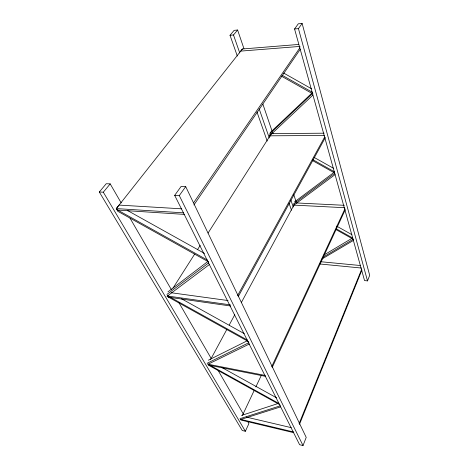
<?xml version="1.0" encoding="UTF-8"?>
<svg xmlns="http://www.w3.org/2000/svg" width="469" height="469" viewBox="0 0 469 469"><rect width="100%" height="100%" fill="white"/><g stroke="black" fill="none" stroke-linecap="round" stroke-linejoin="round"><path stroke-width="0.7" d="M303.021 445.55L306.216 437.389L185.701 186.615L181.116 186.433L174.679 195.362L299.603 444.706L303.021 445.55L179.299 195.585L174.679 195.362M367.514 280.896L369.689 275.338L302.124 23.45L298.272 23.825L294.561 28.978L364.542 280.579L367.514 280.896L298.442 28.615L302.124 23.45M299.468 424.386L361.933 269.986M299.099 423.63L361.705 269.165M121.201 202.913L110.192 183.889L106.217 183.731L99.311 192.009L242.268 430.507L245.375 431.281L248.898 423.613L247.802 421.713M271.733 366.588L344.985 208.728M272.184 367.526L345.26 209.707M242.444 415.37L254.298 390.226M255.857 386.913L261.163 375.663M210.493 359.723L226.797 329.514M229.224 325.011L234.776 314.728M241.365 302.517L294.526 203.997M238.193 296.695L325.339 137.552M237.619 295.517L324.659 137.018M173.038 288.036L194.682 254.063M197.437 249.737L200.193 245.416M208.066 233.058L271.428 133.601M193.937 204.93L300.295 49.216M193.603 202.784L299.89 47.768M179.299 195.585L185.701 186.615M184.423 214.397L117.121 210.036L116.265 208.582L119.032 205.082L181.784 208.834M117.191 210.042L116.33 208.588L242.42 48.999M99.311 192.009L103.309 192.202L110.192 183.889M237.308 56.034L230.021 35.292L233.503 34.964L237.601 30.016L243.974 48.706M230.021 35.292L234.142 30.356L237.601 30.016M270.15 132.621L312.161 92.891M269.27 134.322L312.372 93.648M269.652 135.758L312.811 95.207M167.961 291.841L208.101 261.297M166.905 294.432L208.723 262.828M166.97 296.344L209.485 264.463M294.444 201.975L334.239 172.229M293.231 204.208L334.825 173.249M293.465 205.457L335.101 174.585M324.038 254.948L352.248 238.146M322.994 257.211L353.116 239.366M321.863 259.052L353.268 240.527M208.359 360.204L247.485 340.652M207.187 363.252L248.904 342.675M208.259 364.132L249.402 343.988M241.512 415.434L277.683 403.651M239.976 418.682L280.333 405.808M240.228 419.661L280.644 406.869M294.561 28.978L298.442 28.615M298.759 44.438L242.367 48.999L240.697 51.109L300.072 46.408M271 133.606L324.126 133.19M269.599 135.811L324.308 135.482M295.857 202.913L344.352 205.305M293.922 205.117L344.715 207.72M116.265 208.582L183.678 212.856M320.937 261.743L360.174 265.501M319.899 263.988L361.406 268.045M171.085 292.726L228.057 300.553M167.433 295.998L230.338 304.862M168.095 297.129L230.754 306.011M265.278 375.458L208.066 364.225L208.599 365.128L265.741 376.384M246.377 417.099L291.231 427.646M293.412 431.931L240.574 419.339L241.007 420.077L293.793 432.688M167.263 295.552L247.579 340.177M168.418 297.106L248.564 341.637M221.638 367.356L276.657 397.87M207.661 363.991L278.991 403.539M208.752 365.328L279.952 404.8M127.404 210.446L204.554 253.448M116.347 209.326L207.374 260.055M117.619 211.202L208.4 261.79M181.626 298.835L244.29 333.664M336.226 228.796L352.77 238.059M335.886 229.511L353.673 239.477M314.101 157.391L333.781 168.441M269.528 135.348L270.801 136.063M312.846 159.677L334.508 171.842M312.512 160.574L334.772 173.079M336.666 226.128L351.885 234.652M283.663 73.064L311.574 88.788M282.162 75.257L312.729 92.481M281.212 76.048L312.993 93.952M103.309 192.202L245.375 431.281M167.92 296.068L168.588 297.199M130.007 218.132L171.472 289.801M178.812 302.482L211.103 358.293M218.079 370.34L243.393 414.104M256.989 112.032L267.189 141.069M289.051 203.294L291.478 210.206M233.503 34.964L239.741 52.938M259.193 108.919L269.276 137.945M290.886 200.152L293.283 207.064M262.851 104.071L272.055 131.068M272.53 132.451L272.999 133.835M293.77 194.741L296.127 201.664"/></g></svg>
